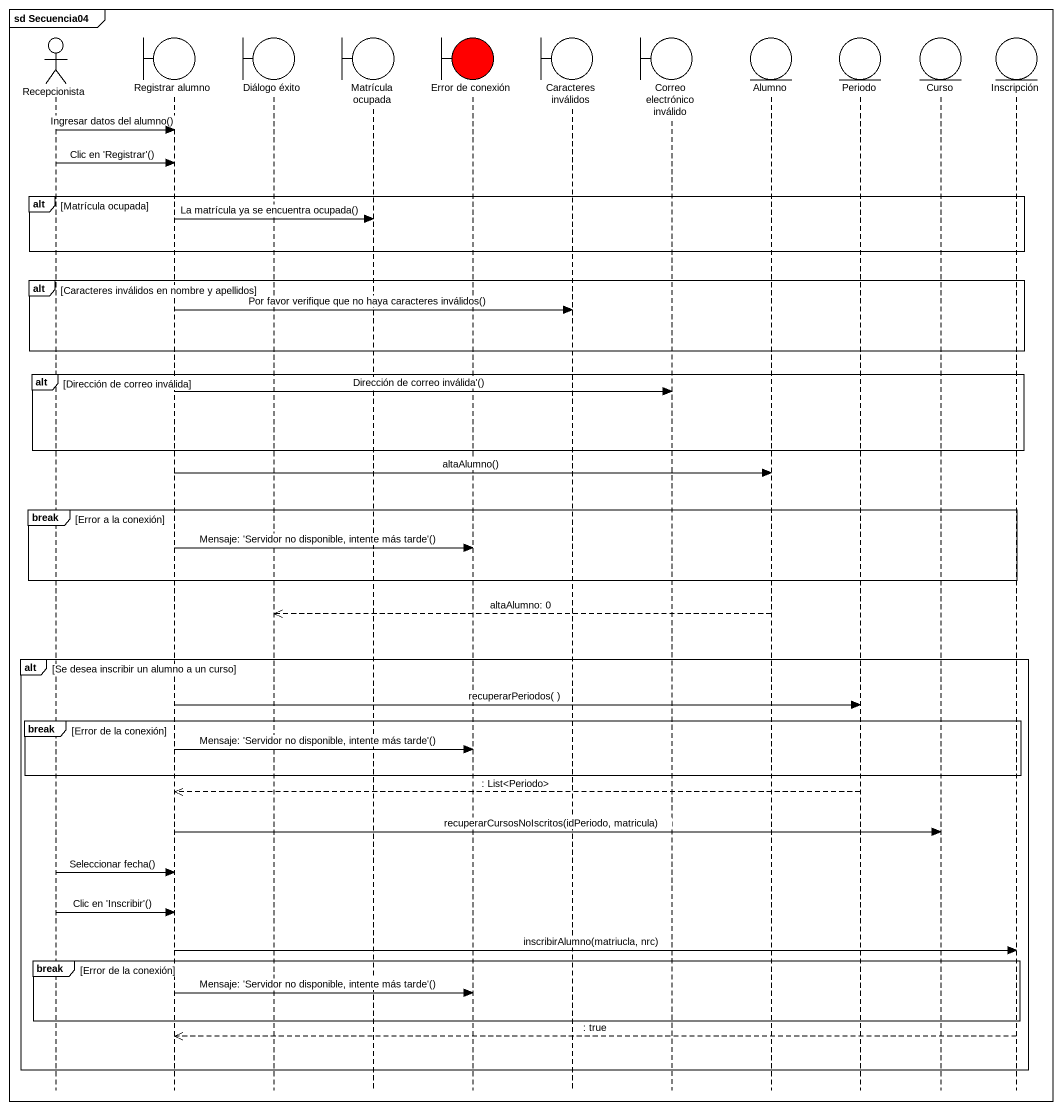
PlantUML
@startuml
mainframe sd Secuencia04
hide footbox
actor Recepcionista
boundary "Registrar alumno" as Registrar_alumno
boundary "Diálogo éxito" as Diálogo_éxito
boundary "Matrícula ocupada" as Matrícula_ocupada
boundary "Error de conexión" as Error_de_conexión #FF0000
boundary "Caracteres inválidos" as Caracteres_inválidos
boundary "Correo electrónico inválido" as Correo_electrónico_inválido
entity Alumno
entity Periodo
entity Curso
entity Inscripción

Recepcionista -> Registrar_alumno : Ingresar datos del alumno()
Recepcionista -> Registrar_alumno : Clic en 'Registrar'()
alt Matrícula ocupada
  Registrar_alumno -> Matrícula_ocupada : La matrícula ya se encuentra ocupada()
end
alt Caracteres inválidos en nombre y apellidos
  Registrar_alumno -> Caracteres_inválidos : Por favor verifique que no haya caracteres inválidos()
end
alt Dirección de correo inválida
  Registrar_alumno -> Correo_electrónico_inválido : Dirección de correo inválida'()
end
Registrar_alumno -> Alumno : altaAlumno()
break Error a la conexión
  Registrar_alumno -> Error_de_conexión : Mensaje: 'Servidor no disponible, intente más tarde'()
end
Alumno -->> Diálogo_éxito : altaAlumno: 0
alt Se desea inscribir un alumno a un curso
  Registrar_alumno -> Periodo : recuperarPeriodos( )
  break Error de la conexión
    Registrar_alumno -> Error_de_conexión : Mensaje: 'Servidor no disponible, intente más tarde'()
  end
  Periodo -->> Registrar_alumno : : List<Periodo>
  Registrar_alumno -> Curso : recuperarCursosNoIscritos(idPeriodo, matricula)
  Recepcionista -> Registrar_alumno : Seleccionar fecha()
  Recepcionista -> Registrar_alumno : Clic en 'Inscribir'()
  Registrar_alumno -> Inscripción : inscribirAlumno(matriucla, nrc)
  break Error de la conexión
    Registrar_alumno -> Error_de_conexión : Mensaje: 'Servidor no disponible, intente más tarde'()
  end
  Inscripción -->> Registrar_alumno : : true
end
@enduml
